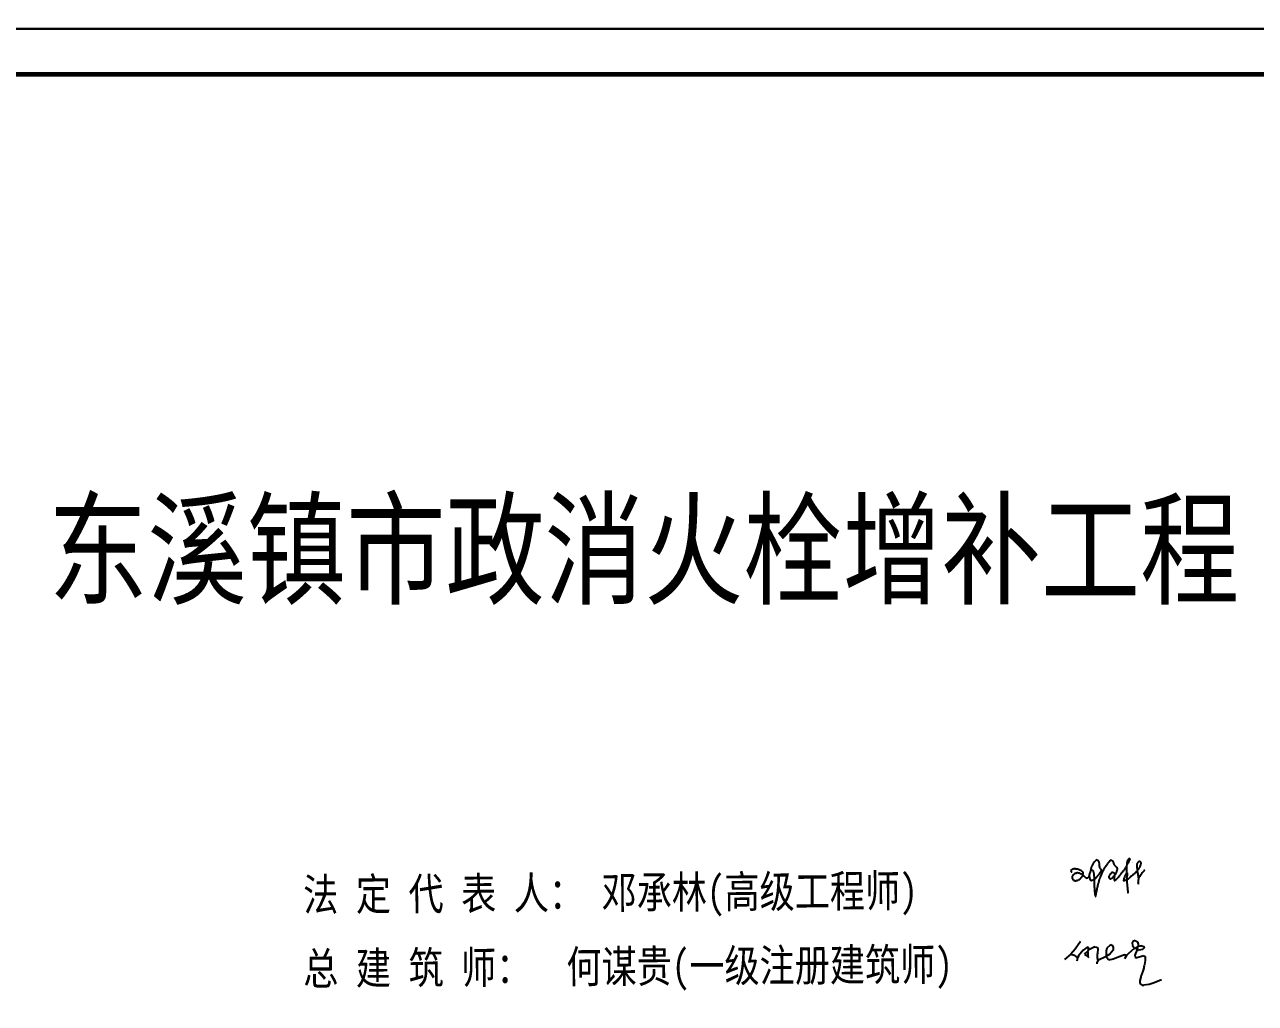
# Model space of a CAD drawing. Header units: millimetres. Extents: x 5592 to 9444, y 2362 to 3548.
# Drawn here: x 5836.9 to 6107.5, y 2914.2 to 3129.3 of the extents above; entities that cross this region are included whole.
import ezdxf

# ---------------------------------------------------------------- set-up
doc = ezdxf.new("R2010")
doc.units = ezdxf.units.MM
doc.header["$LTSCALE"] = 250
doc.layers.get('0').update_dxf_attribs({"linetype": 'CONTINUOUS'})
doc.layers.add('TK', color=7, linetype='CONTINUOUS')
doc.styles.add('-新宋体', font='NSimSun.ttf', dxfattribs={"width": 0.7})
doc.styles.add('-隶书', font='SIMHEI.TTF', dxfattribs={"width": 0.8})

# ---------------------------------------------------------------- blocks, each defined once
blk = doc.blocks.new('A$C4F41139A')
at = {"color": 7}
for p, q in [((1226, 789, 0), (1220, 779, 0)), ((1240, 803, 0), (1226, 789, 0)), ((1248, 809, 0), (1240, 803, 0)), ((1252, 810, 0), (1248, 809, 0)), ((1252, 810, 0), (1257, 808, 0)), ((1257, 808, 0), (1263, 803, 0)), ((1263, 795, 0), (1258, 782, 0)), ((1263, 803, 0), (1263, 795, 0)), ((6, 556, 0), (0, 548, 0)), ((0, 548, 0), (0, 544, 0)), ((0, 544, 0), (8, 535, 0)), ((17, 566, 0), (6, 556, 0)), ((8, 535, 0), (13, 531, 0)), ((13, 531, 0), (19, 525, 0)), ((31, 576, 0), (17, 566, 0)), ((17, 566, 0), (22, 561, 0)), ((48, 584, 0), (31, 576, 0)), ((55, 586, 0), (48, 584, 0)), ((72, 591, 0), (55, 586, 0)), ((79, 592, 0), (72, 591, 0)), ((84, 594, 0), (79, 592, 0)), ((91, 595, 0), (84, 594, 0)), ((91, 595, 0), (98, 594, 0)), ((101, 594, 0), (98, 594, 0)), ((108, 595, 0), (101, 594, 0)), ((108, 595, 0), (114, 594, 0)), ((114, 594, 0), (122, 594, 0)), ((122, 594, 0), (124, 593, 0)), ((126, 594, 0), (124, 593, 0)), ((126, 594, 0), (131, 593, 0)), ((131, 593, 0), (147, 590, 0)), ((147, 590, 0), (149, 590, 0)), ((149, 590, 0), (161, 586, 0)), ((161, 586, 0), (164, 586, 0)), ((164, 586, 0), (168, 585, 0)), ((168, 585, 0), (177, 581, 0)), ((177, 581, 0), (184, 579, 0)), ((184, 579, 0), (197, 573, 0)), ((197, 573, 0), (213, 563, 0)), ((213, 563, 0), (231, 551, 0)), ((237, 556, 0), (231, 551, 0)), ((231, 551, 0), (237, 544, 0)), ((240, 541, 0), (236, 536, 0)), ((237, 544, 0), (240, 541, 0)), ((240, 541, 0), (246, 536, 0)), ((246, 536, 0), (252, 525, 0)), ((415, 530, 0), (413, 520, 0)), ((420, 542, 0), (415, 530, 0)), ((428, 558, 0), (420, 542, 0)), ((427, 577, 0), (426, 571, 0)), ((426, 571, 0), (426, 567, 0)), ((426, 567, 0), (426, 560, 0)), ((426, 560, 0), (428, 558, 0)), ((428, 580, 0), (427, 577, 0)), ((429, 584, 0), (428, 580, 0)), ((430, 558, 0), (428, 558, 0)), ((432, 598, 0), (429, 584, 0)), ((434, 559, 0), (430, 558, 0)), ((435, 608, 0), (432, 598, 0)), ((443, 567, 0), (434, 559, 0)), ((436, 611, 0), (435, 608, 0)), ((440, 621, 0), (436, 611, 0)), ((444, 633, 0), (440, 624, 0)), ((440, 624, 0), (440, 621, 0)), ((452, 571, 0), (443, 567, 0)), ((446, 640, 0), (444, 634, 0)), ((444, 634, 0), (444, 633, 0)), ((450, 648, 0), (446, 640, 0)), ((451, 652, 0), (450, 648, 0)), ((454, 659, 0), (451, 652, 0)), ((452, 571, 0), (458, 570, 0)), ((457, 665, 0), (454, 659, 0)), ((459, 670, 0), (457, 665, 0)), ((458, 570, 0), (466, 566, 0)), ((464, 679, 0), (459, 670, 0)), ((475, 698, 0), (464, 679, 0)), ((466, 566, 0), (474, 554, 0)), ((474, 554, 0), (476, 548, 0)), ((480, 705, 0), (475, 698, 0)), ((476, 548, 0), (478, 542, 0)), ((478, 542, 0), (479, 538, 0)), ((479, 538, 0), (481, 530, 0)), ((486, 715, 0), (480, 705, 0)), ((481, 530, 0), (484, 521, 0)), ((502, 736, 0), (486, 715, 0)), ((519, 754, 0), (502, 736, 0)), ((533, 767, 0), (519, 754, 0)), ((551, 778, 0), (533, 767, 0)), ((551, 778, 0), (553, 777, 0)), ((563, 782, 0), (553, 777, 0)), ((553, 777, 0), (553, 771, 0)), ((563, 782, 0), (571, 782, 0)), ((571, 782, 0), (577, 779, 0)), ((577, 779, 0), (587, 768, 0)), ((585, 762, 0), (582, 759, 0)), ((589, 762, 0), (585, 762, 0)), ((587, 768, 0), (589, 762, 0)), ((589, 762, 0), (596, 749, 0)), ((596, 749, 0), (598, 743, 0)), ((598, 743, 0), (598, 740, 0)), ((598, 740, 0), (602, 730, 0)), ((602, 730, 0), (602, 727, 0)), ((602, 727, 0), (602, 724, 0)), ((602, 724, 0), (602, 722, 0)), ((602, 722, 0), (605, 714, 0)), ((605, 714, 0), (603, 710, 0)), ((603, 710, 0), (607, 698, 0)), ((605, 714, 0), (609, 713, 0)), ((607, 698, 0), (607, 688, 0)), ((607, 688, 0), (608, 685, 0)), ((608, 685, 0), (608, 682, 0)), ((608, 682, 0), (608, 678, 0)), ((608, 678, 0), (608, 669, 0)), ((608, 669, 0), (610, 662, 0)), ((609, 713, 0), (612, 711, 0)), ((610, 662, 0), (610, 653, 0)), ((610, 653, 0), (610, 649, 0)), ((610, 649, 0), (611, 644, 0)), ((611, 644, 0), (612, 639, 0)), ((612, 639, 0), (613, 632, 0)), ((613, 632, 0), (614, 623, 0)), ((614, 623, 0), (618, 614, 0)), ((622, 605, 0), (617, 600, 0)), ((618, 614, 0), (620, 609, 0)), ((620, 609, 0), (622, 605, 0)), ((622, 605, 0), (634, 594, 0)), ((644, 540, 0), (632, 517, 0)), ((634, 594, 0), (640, 591, 0)), ((640, 591, 0), (646, 580, 0)), ((648, 554, 0), (644, 540, 0)), ((646, 580, 0), (649, 572, 0)), ((649, 568, 0), (648, 554, 0)), ((649, 572, 0), (649, 568, 0)), ((677, 526, 0), (675, 521, 0)), ((682, 534, 0), (677, 526, 0)), ((685, 542, 0), (682, 534, 0)), ((686, 546, 0), (685, 542, 0)), ((690, 550, 0), (686, 546, 0)), ((695, 559, 0), (690, 550, 0)), ((690, 550, 0), (693, 546, 0)), ((703, 576, 0), (695, 559, 0)), ((710, 585, 0), (703, 576, 0)), ((722, 607, 0), (710, 585, 0)), ((710, 585, 0), (714, 582, 0)), ((733, 626, 0), (722, 607, 0)), ((737, 633, 0), (733, 626, 0)), ((745, 645, 0), (737, 633, 0)), ((753, 657, 0), (745, 645, 0)), ((756, 661, 0), (753, 657, 0)), ((763, 672, 0), (756, 661, 0)), ((756, 661, 0), (756, 661, 0)), ((756, 661, 0), (759, 659, 0)), ((771, 683, 0), (763, 672, 0)), ((780, 694, 0), (771, 683, 0)), ((788, 706, 0), (780, 694, 0)), ((796, 716, 0), (788, 706, 0)), ((800, 721, 0), (796, 716, 0)), ((807, 730, 0), (800, 721, 0)), ((817, 741, 0), (807, 730, 0)), ((819, 743, 0), (817, 741, 0)), ((817, 741, 0), (822, 736, 0)), ((823, 748, 0), (819, 743, 0)), ((830, 754, 0), (823, 748, 0)), ((843, 766, 0), (830, 754, 0)), ((830, 754, 0), (834, 750, 0)), ((852, 772, 0), (843, 766, 0)), ((861, 777, 0), (852, 772, 0)), ((863, 777, 0), (861, 777, 0)), ((867, 778, 0), (863, 777, 0)), ((867, 778, 0), (881, 775, 0)), ((881, 775, 0), (887, 771, 0)), ((887, 771, 0), (895, 761, 0)), ((895, 761, 0), (903, 747, 0)), ((903, 747, 0), (905, 741, 0)), ((905, 741, 0), (908, 734, 0)), ((908, 734, 0), (912, 721, 0)), ((912, 721, 0), (914, 716, 0)), ((914, 716, 0), (916, 709, 0)), ((916, 709, 0), (921, 695, 0)), ((921, 695, 0), (925, 686, 0)), ((925, 686, 0), (929, 679, 0)), ((929, 679, 0), (936, 670, 0)), ((936, 670, 0), (941, 662, 0)), ((941, 662, 0), (937, 658, 0)), ((941, 662, 0), (949, 657, 0)), ((949, 657, 0), (970, 638, 0)), ((970, 638, 0), (982, 624, 0)), ((976, 530, 0), (975, 525, 0)), ((978, 535, 0), (976, 530, 0)), ((976, 530, 0), (983, 529, 0)), ((980, 543, 0), (978, 535, 0)), ((984, 553, 0), (980, 543, 0)), ((982, 624, 0), (984, 620, 0)), ((983, 529, 0), (985, 528, 0)), ((984, 620, 0), (988, 611, 0)), ((988, 571, 0), (984, 553, 0)), ((988, 611, 0), (988, 607, 0)), ((988, 607, 0), (989, 606, 0)), ((989, 578, 0), (988, 571, 0)), ((994, 606, 0), (989, 606, 0)), ((989, 606, 0), (989, 603, 0)), ((989, 603, 0), (990, 598, 0)), ((990, 584, 0), (989, 581, 0)), ((989, 581, 0), (989, 578, 0)), ((990, 598, 0), (990, 595, 0)), ((990, 595, 0), (990, 584, 0)), ((997, 607, 0), (994, 606, 0)), ((1120, 544, 0), (1100, 517, 0)), ((1125, 553, 0), (1120, 544, 0)), ((1120, 544, 0), (1124, 539, 0)), ((1134, 566, 0), (1125, 553, 0)), ((1140, 574, 0), (1134, 566, 0)), ((1146, 582, 0), (1140, 574, 0)), ((1151, 589, 0), (1146, 582, 0)), ((1159, 601, 0), (1151, 589, 0)), ((1164, 609, 0), (1159, 601, 0)), ((1172, 621, 0), (1164, 609, 0)), ((1182, 631, 0), (1172, 621, 0)), ((1187, 640, 0), (1182, 631, 0)), ((1182, 631, 0), (1187, 628, 0)), ((1188, 640, 0), (1187, 640, 0)), ((1188, 640, 0), (1187, 640, 0)), ((1187, 640, 0), (1188, 637, 0)), ((1188, 634, 0), (1187, 630, 0)), ((1187, 630, 0), (1187, 628, 0)), ((1187, 628, 0), (1189, 624, 0)), ((1192, 651, 0), (1188, 640, 0)), ((1188, 640, 0), (1188, 640, 0)), ((1188, 640, 0), (1188, 634, 0)), ((1189, 573, 0), (1188, 562, 0)), ((1188, 562, 0), (1189, 557, 0)), ((1189, 624, 0), (1191, 615, 0)), ((1190, 610, 0), (1189, 582, 0)), ((1189, 582, 0), (1189, 573, 0)), ((1189, 557, 0), (1189, 541, 0)), ((1189, 541, 0), (1189, 537, 0)), ((1189, 537, 0), (1189, 527, 0)), ((1189, 527, 0), (1189, 523, 0)), ((1191, 615, 0), (1190, 610, 0)), ((1201, 678, 0), (1192, 651, 0)), ((1201, 719, 0), (1199, 711, 0)), ((1199, 711, 0), (1199, 697, 0)), ((1199, 697, 0), (1202, 692, 0)), ((1204, 735, 0), (1201, 727, 0)), ((1201, 727, 0), (1201, 719, 0)), ((1202, 691, 0), (1201, 682, 0)), ((1207, 689, 0), (1201, 678, 0)), ((1201, 682, 0), (1201, 678, 0)), ((1202, 692, 0), (1202, 691, 0)), ((1202, 692, 0), (1202, 691, 0)), ((1202, 691, 0), (1202, 691, 0)), ((1202, 691, 0), (1207, 689, 0)), ((1205, 743, 0), (1204, 736, 0)), ((1204, 736, 0), (1204, 735, 0)), ((1204, 735, 0), (1208, 732, 0)), ((1208, 751, 0), (1205, 743, 0)), ((1216, 698, 0), (1207, 689, 0)), ((1215, 768, 0), (1208, 751, 0)), ((1216, 774, 0), (1215, 768, 0)), ((1220, 779, 0), (1216, 774, 0)), ((1227, 719, 0), (1216, 698, 0)), ((1237, 739, 0), (1227, 719, 0)), ((1251, 768, 0), (1237, 739, 0)), ((1258, 782, 0), (1251, 768, 0)), ((1313, 732, 0), (1314, 732, 0)), ((1322, 736, 0), (1323, 736, 0)), ((1404, 536, 0), (1381, 510, 0)), ((1411, 541, 0), (1404, 536, 0)), ((1414, 643, 0), (1405, 642, 0)), ((1408, 587, 0), (1407, 587, 0)), ((1416, 588, 0), (1408, 587, 0)), ((1415, 542, 0), (1411, 541, 0)), ((1414, 684, 0), (1413, 679, 0)), ((1413, 679, 0), (1414, 676, 0)), ((1414, 676, 0), (1413, 669, 0)), ((1413, 669, 0), (1414, 661, 0)), ((1415, 694, 0), (1414, 689, 0)), ((1414, 689, 0), (1414, 684, 0)), ((1414, 661, 0), (1414, 646, 0)), ((1414, 646, 0), (1414, 643, 0)), ((1414, 643, 0), (1414, 639, 0)), ((1414, 639, 0), (1414, 636, 0)), ((1414, 636, 0), (1414, 625, 0)), ((1414, 625, 0), (1414, 620, 0)), ((1414, 620, 0), (1414, 611, 0)), ((1414, 611, 0), (1414, 604, 0)), ((1414, 604, 0), (1416, 597, 0)), ((1417, 704, 0), (1415, 694, 0)), ((1418, 548, 0), (1415, 542, 0)), ((1415, 542, 0), (1418, 540, 0)), ((1416, 597, 0), (1416, 588, 0)), ((1416, 588, 0), (1416, 588, 0)), ((1416, 588, 0), (1417, 585, 0)), ((1421, 711, 0), (1417, 704, 0)), ((1417, 585, 0), (1417, 581, 0)), ((1417, 581, 0), (1420, 571, 0)), ((1419, 548, 0), (1418, 548, 0)), ((1418, 548, 0), (1419, 547, 0)), ((1419, 547, 0), (1418, 540, 0)), ((1418, 540, 0), (1421, 536, 0)), ((1423, 559, 0), (1419, 548, 0)), ((1419, 548, 0), (1419, 548, 0)), ((1419, 548, 0), (1419, 548, 0)), ((1419, 548, 0), (1419, 548, 0)), ((1419, 548, 0), (1419, 547, 0)), ((1420, 571, 0), (1423, 567, 0)), ((1427, 720, 0), (1421, 711, 0)), ((1421, 536, 0), (1423, 527, 0)), ((1423, 567, 0), (1423, 567, 0)), ((1423, 567, 0), (1423, 566, 0)), ((1423, 567, 0), (1423, 566, 0)), ((1423, 567, 0), (1427, 565, 0)), ((1423, 566, 0), (1424, 562, 0)), ((1424, 562, 0), (1423, 559, 0)), ((1423, 527, 0), (1425, 520, 0)), ((1427, 565, 0), (1424, 562, 0)), ((1445, 738, 0), (1427, 720, 0)), ((1432, 569, 0), (1427, 565, 0)), ((1437, 575, 0), (1432, 569, 0)), ((1440, 578, 0), (1437, 575, 0)), ((1448, 589, 0), (1440, 578, 0)), ((1457, 747, 0), (1445, 738, 0)), ((1457, 604, 0), (1448, 589, 0)), ((1466, 751, 0), (1457, 747, 0)), ((1462, 611, 0), (1457, 604, 0)), ((1467, 620, 0), (1462, 611, 0)), ((1471, 752, 0), (1466, 751, 0)), ((1473, 629, 0), (1467, 620, 0)), ((1471, 752, 0), (1481, 748, 0)), ((1477, 639, 0), (1473, 629, 0)), ((1485, 660, 0), (1477, 639, 0)), ((1481, 748, 0), (1489, 742, 0)), ((1488, 671, 0), (1485, 664, 0)), ((1485, 664, 0), (1485, 660, 0)), ((1489, 674, 0), (1488, 671, 0)), ((1488, 671, 0), (1493, 668, 0)), ((1489, 742, 0), (1490, 736, 0)), ((1490, 680, 0), (1489, 674, 0)), ((1490, 736, 0), (1492, 730, 0)), ((1492, 689, 0), (1490, 680, 0)), ((1492, 730, 0), (1495, 720, 0)), ((1493, 693, 0), (1492, 689, 0)), ((1494, 701, 0), (1493, 693, 0)), ((1495, 720, 0), (1494, 705, 0)), ((1494, 705, 0), (1494, 701, 0)), ((1558, 543, 0), (1534, 516, 0)), ((1562, 549, 0), (1558, 543, 0)), ((1567, 555, 0), (1562, 549, 0)), ((1572, 560, 0), (1567, 555, 0)), ((1579, 567, 0), (1572, 560, 0)), ((19, 525, 0), (17, 523, 0)), ((19, 525, 0), (21, 525, 0)), ((29, 410, 0), (28, 406, 0)), ((28, 406, 0), (29, 401, 0)), ((30, 421, 0), (29, 414, 0)), ((29, 414, 0), (29, 410, 0)), ((29, 401, 0), (30, 394, 0)), ((31, 427, 0), (30, 421, 0)), ((30, 394, 0), (32, 388, 0)), ((34, 437, 0), (31, 427, 0)), ((32, 388, 0), (36, 382, 0)), ((38, 442, 0), (34, 437, 0)), ((36, 382, 0), (39, 376, 0)), ((41, 449, 0), (38, 442, 0)), ((38, 442, 0), (38, 441, 0)), ((39, 376, 0), (41, 371, 0)), ((45, 454, 0), (41, 449, 0)), ((41, 371, 0), (49, 362, 0)), ((50, 460, 0), (45, 454, 0)), ((49, 362, 0), (62, 350, 0)), ((64, 472, 0), (50, 460, 0)), ((62, 350, 0), (82, 340, 0)), ((69, 477, 0), (64, 472, 0)), ((72, 481, 0), (69, 477, 0)), ((81, 486, 0), (72, 481, 0)), ((95, 492, 0), (81, 486, 0)), ((82, 340, 0), (89, 338, 0)), ((89, 338, 0), (90, 338, 0)), ((90, 338, 0), (99, 336, 0)), ((99, 493, 0), (95, 492, 0)), ((101, 494, 0), (99, 493, 0)), ((99, 493, 0), (99, 487, 0)), ((99, 336, 0), (107, 334, 0)), ((113, 498, 0), (101, 494, 0)), ((107, 334, 0), (108, 334, 0)), ((119, 335, 0), (108, 334, 0)), ((119, 502, 0), (113, 498, 0)), ((113, 498, 0), (116, 492, 0)), ((119, 502, 0), (124, 501, 0)), ((125, 335, 0), (119, 335, 0)), ((126, 502, 0), (124, 501, 0)), ((124, 501, 0), (124, 495, 0)), ((140, 341, 0), (125, 335, 0)), ((140, 505, 0), (126, 502, 0)), ((146, 505, 0), (140, 505, 0)), ((140, 341, 0), (142, 341, 0)), ((144, 341, 0), (142, 341, 0)), ((156, 345, 0), (144, 341, 0)), ((151, 507, 0), (146, 505, 0)), ((151, 507, 0), (158, 506, 0)), ((169, 354, 0), (156, 346, 0)), ((156, 345, 0), (156, 346, 0)), ((156, 345, 0), (159, 342, 0)), ((158, 506, 0), (166, 505, 0)), ((166, 505, 0), (167, 504, 0)), ((167, 504, 0), (172, 504, 0)), ((167, 504, 0), (167, 498, 0)), ((175, 358, 0), (169, 354, 0)), ((172, 504, 0), (178, 503, 0)), ((194, 371, 0), (175, 358, 0)), ((178, 503, 0), (182, 503, 0)), ((182, 503, 0), (192, 498, 0)), ((192, 498, 0), (199, 496, 0)), ((201, 378, 0), (194, 371, 0)), ((199, 496, 0), (212, 490, 0)), ((203, 380, 0), (201, 378, 0)), ((209, 387, 0), (203, 380, 0)), ((211, 391, 0), (209, 387, 0)), ((219, 399, 0), (211, 391, 0)), ((212, 490, 0), (222, 484, 0)), ((231, 417, 0), (219, 399, 0)), ((222, 484, 0), (246, 469, 0)), ((236, 425, 0), (231, 417, 0)), ((243, 438, 0), (236, 425, 0)), ((249, 453, 0), (243, 438, 0)), ((246, 469, 0), (252, 467, 0)), ((255, 459, 0), (249, 453, 0)), ((252, 525, 0), (257, 513, 0)), ((256, 472, 0), (252, 467, 0)), ((252, 467, 0), (255, 459, 0)), ((255, 459, 0), (260, 456, 0)), ((258, 480, 0), (256, 472, 0)), ((257, 513, 0), (259, 505, 0)), ((259, 491, 0), (258, 485, 0)), ((258, 485, 0), (258, 480, 0)), ((259, 505, 0), (259, 491, 0)), ((260, 456, 0), (269, 450, 0)), ((269, 450, 0), (278, 443, 0)), ((278, 443, 0), (290, 432, 0)), ((290, 432, 0), (308, 416, 0)), ((308, 416, 0), (318, 409, 0)), ((318, 409, 0), (322, 406, 0)), ((322, 406, 0), (332, 400, 0)), ((332, 400, 0), (340, 397, 0)), ((340, 397, 0), (348, 394, 0)), ((348, 394, 0), (350, 394, 0)), ((354, 394, 0), (350, 394, 0)), ((362, 396, 0), (354, 394, 0)), ((369, 401, 0), (362, 396, 0)), ((377, 414, 0), (369, 401, 0)), ((382, 424, 0), (377, 414, 0)), ((384, 431, 0), (382, 424, 0)), ((390, 439, 0), (384, 431, 0)), ((391, 445, 0), (390, 440, 0)), ((390, 440, 0), (390, 439, 0)), ((390, 439, 0), (395, 434, 0)), ((393, 457, 0), (391, 450, 0)), ((391, 450, 0), (391, 445, 0)), ((396, 465, 0), (393, 457, 0)), ((395, 434, 0), (397, 428, 0)), ((399, 476, 0), (396, 465, 0)), ((397, 428, 0), (397, 425, 0)), ((397, 425, 0), (398, 413, 0)), ((398, 413, 0), (400, 406, 0)), ((403, 489, 0), (399, 476, 0)), ((400, 406, 0), (400, 403, 0)), ((400, 403, 0), (401, 397, 0)), ((401, 397, 0), (402, 393, 0)), ((402, 393, 0), (405, 385, 0)), ((404, 494, 0), (403, 489, 0)), ((410, 510, 0), (404, 494, 0)), ((405, 385, 0), (407, 377, 0)), ((407, 377, 0), (409, 374, 0)), ((409, 374, 0), (411, 368, 0)), ((413, 520, 0), (410, 510, 0)), ((411, 368, 0), (416, 360, 0)), ((416, 360, 0), (429, 347, 0)), ((429, 347, 0), (437, 343, 0)), ((437, 343, 0), (447, 342, 0)), ((455, 342, 0), (447, 342, 0)), ((447, 342, 0), (447, 342, 0)), ((463, 346, 0), (455, 342, 0)), ((455, 342, 0), (455, 336, 0)), ((465, 346, 0), (463, 346, 0)), ((475, 352, 0), (465, 346, 0)), ((465, 346, 0), (466, 342, 0)), ((466, 342, 0), (466, 339, 0)), ((477, 352, 0), (475, 352, 0)), ((483, 356, 0), (477, 352, 0)), ((493, 359, 0), (483, 356, 0)), ((484, 521, 0), (485, 517, 0)), ((485, 517, 0), (489, 504, 0)), ((489, 504, 0), (489, 499, 0)), ((489, 499, 0), (491, 495, 0)), ((491, 495, 0), (491, 492, 0)), ((491, 492, 0), (492, 487, 0)), ((492, 487, 0), (492, 484, 0)), ((492, 484, 0), (493, 479, 0)), ((493, 479, 0), (495, 468, 0)), ((498, 360, 0), (493, 359, 0)), ((495, 468, 0), (495, 462, 0)), ((495, 462, 0), (495, 455, 0)), ((495, 455, 0), (496, 452, 0)), ((496, 452, 0), (497, 434, 0)), ((497, 434, 0), (498, 431, 0)), ((498, 431, 0), (497, 428, 0)), ((497, 428, 0), (498, 414, 0)), ((498, 431, 0), (502, 431, 0)), ((498, 414, 0), (499, 410, 0)), ((499, 410, 0), (498, 406, 0)), ((498, 406, 0), (499, 398, 0)), ((502, 366, 0), (498, 360, 0)), ((498, 360, 0), (501, 356, 0)), ((499, 398, 0), (500, 391, 0)), ((500, 391, 0), (501, 384, 0)), ((501, 384, 0), (503, 376, 0)), ((501, 356, 0), (502, 348, 0)), ((502, 348, 0), (501, 335, 0)), ((501, 335, 0), (501, 331, 0)), ((501, 331, 0), (502, 331, 0)), ((502, 331, 0), (501, 325, 0)), ((501, 325, 0), (502, 320, 0)), ((502, 307, 0), (501, 296, 0)), ((501, 296, 0), (502, 294, 0)), ((502, 294, 0), (501, 292, 0)), ((501, 292, 0), (502, 280, 0)), ((502, 431, 0), (505, 429, 0)), ((506, 373, 0), (502, 366, 0)), ((509, 331, 0), (502, 331, 0)), ((502, 320, 0), (502, 318, 0)), ((502, 318, 0), (502, 307, 0)), ((502, 280, 0), (502, 277, 0)), ((502, 277, 0), (502, 270, 0)), ((502, 270, 0), (502, 258, 0)), ((503, 376, 0), (506, 373, 0)), ((508, 373, 0), (506, 373, 0)), ((515, 377, 0), (508, 373, 0)), ((521, 381, 0), (515, 377, 0)), ((523, 385, 0), (521, 381, 0)), ((521, 381, 0), (527, 381, 0)), ((529, 389, 0), (523, 385, 0)), ((530, 382, 0), (527, 381, 0)), ((545, 406, 0), (529, 389, 0)), ((529, 389, 0), (530, 382, 0)), ((556, 420, 0), (545, 406, 0)), ((566, 432, 0), (556, 420, 0)), ((588, 456, 0), (566, 432, 0)), ((582, 268, 0), (580, 261, 0)), ((585, 278, 0), (582, 268, 0)), ((586, 286, 0), (585, 278, 0)), ((590, 296, 0), (586, 286, 0)), ((605, 477, 0), (588, 456, 0)), ((591, 301, 0), (590, 296, 0)), ((593, 308, 0), (591, 301, 0)), ((594, 312, 0), (593, 308, 0)), ((597, 323, 0), (594, 312, 0)), ((599, 329, 0), (597, 323, 0)), ((601, 338, 0), (599, 331, 0)), ((599, 331, 0), (599, 329, 0)), ((604, 346, 0), (601, 338, 0)), ((607, 354, 0), (604, 346, 0)), ((620, 498, 0), (605, 477, 0)), ((611, 368, 0), (607, 357, 0)), ((607, 357, 0), (607, 354, 0)), ((614, 379, 0), (611, 368, 0)), ((617, 387, 0), (614, 379, 0)), ((620, 394, 0), (617, 387, 0)), ((626, 507, 0), (620, 498, 0)), ((625, 407, 0), (620, 394, 0)), ((626, 412, 0), (625, 407, 0)), ((632, 517, 0), (626, 507, 0)), ((635, 434, 0), (626, 412, 0)), ((643, 457, 0), (635, 434, 0)), ((647, 464, 0), (643, 457, 0)), ((657, 485, 0), (647, 464, 0)), ((666, 506, 0), (657, 485, 0)), ((669, 510, 0), (666, 506, 0)), ((670, 516, 0), (669, 510, 0)), ((675, 521, 0), (670, 516, 0)), ((814, 418, 0), (813, 410, 0)), ((813, 410, 0), (814, 406, 0)), ((815, 429, 0), (814, 422, 0)), ((814, 422, 0), (814, 418, 0)), ((814, 406, 0), (814, 403, 0)), ((814, 403, 0), (818, 393, 0)), ((818, 439, 0), (815, 429, 0)), ((819, 391, 0), (815, 388, 0)), ((821, 446, 0), (818, 439, 0)), ((818, 393, 0), (819, 391, 0)), ((819, 391, 0), (826, 385, 0)), ((824, 453, 0), (821, 446, 0)), ((832, 465, 0), (824, 453, 0)), ((826, 385, 0), (834, 382, 0)), ((837, 471, 0), (832, 465, 0)), ((834, 382, 0), (838, 382, 0)), ((847, 481, 0), (837, 471, 0)), ((838, 382, 0), (842, 381, 0)), ((842, 381, 0), (852, 381, 0)), ((855, 489, 0), (847, 481, 0)), ((852, 381, 0), (858, 380, 0)), ((874, 503, 0), (855, 489, 0)), ((859, 381, 0), (858, 380, 0)), ((875, 389, 0), (859, 381, 0)), ((888, 512, 0), (874, 503, 0)), ((898, 409, 0), (875, 389, 0)), ((899, 515, 0), (888, 512, 0)), ((919, 433, 0), (898, 409, 0)), ((899, 515, 0), (913, 514, 0)), ((913, 514, 0), (917, 513, 0)), ((917, 513, 0), (925, 508, 0)), ((927, 437, 0), (919, 433, 0)), ((925, 508, 0), (930, 500, 0)), ((926, 376, 0), (925, 374, 0)), ((925, 374, 0), (926, 356, 0)), ((927, 385, 0), (926, 383, 0)), ((926, 383, 0), (926, 376, 0)), ((926, 356, 0), (932, 343, 0)), ((929, 439, 0), (927, 437, 0)), ((927, 437, 0), (929, 436, 0)), ((929, 406, 0), (927, 394, 0)), ((927, 394, 0), (927, 393, 0)), ((927, 393, 0), (927, 385, 0)), ((933, 444, 0), (929, 439, 0)), ((929, 439, 0), (929, 439, 0)), ((929, 439, 0), (929, 438, 0)), ((929, 439, 0), (929, 438, 0)), ((929, 438, 0), (929, 436, 0)), ((929, 436, 0), (932, 430, 0)), ((930, 414, 0), (929, 406, 0)), ((930, 500, 0), (933, 490, 0)), ((932, 420, 0), (930, 415, 0)), ((930, 415, 0), (930, 414, 0)), ((932, 430, 0), (932, 420, 0)), ((932, 343, 0), (937, 339, 0)), ((933, 490, 0), (934, 484, 0)), ((938, 457, 0), (933, 444, 0)), ((934, 484, 0), (935, 477, 0)), ((935, 477, 0), (936, 471, 0)), ((936, 471, 0), (939, 466, 0)), ((937, 339, 0), (939, 339, 0)), ((939, 461, 0), (938, 457, 0)), ((939, 466, 0), (942, 465, 0)), ((939, 466, 0), (939, 461, 0)), ((942, 465, 0), (939, 461, 0)), ((944, 340, 0), (939, 339, 0)), ((943, 466, 0), (942, 465, 0)), ((951, 473, 0), (943, 466, 0)), ((953, 345, 0), (944, 340, 0)), ((957, 484, 0), (951, 473, 0)), ((957, 348, 0), (953, 345, 0)), ((964, 496, 0), (957, 484, 0)), ((973, 364, 0), (957, 348, 0)), ((973, 515, 0), (964, 496, 0)), ((975, 525, 0), (973, 518, 0)), ((973, 518, 0), (973, 515, 0)), ((980, 373, 0), (973, 364, 0)), ((973, 364, 0), (979, 359, 0)), ((990, 382, 0), (980, 373, 0)), ((1000, 394, 0), (990, 382, 0)), ((1011, 409, 0), (1000, 394, 0)), ((1000, 394, 0), (1004, 389, 0)), ((1031, 433, 0), (1011, 409, 0)), ((1046, 451, 0), (1031, 433, 0)), ((1052, 457, 0), (1046, 451, 0)), ((1068, 477, 0), (1052, 457, 0)), ((1084, 497, 0), (1068, 477, 0)), ((1088, 501, 0), (1084, 497, 0)), ((1100, 517, 0), (1088, 501, 0)), ((1129, 358, 0), (1127, 350, 0)), ((1127, 350, 0), (1127, 340, 0)), ((1127, 340, 0), (1129, 336, 0)), ((1129, 336, 0), (1127, 334, 0)), ((1131, 365, 0), (1129, 358, 0)), ((1129, 336, 0), (1138, 333, 0)), ((1133, 376, 0), (1131, 365, 0)), ((1134, 379, 0), (1133, 376, 0)), ((1141, 399, 0), (1134, 379, 0)), ((1144, 333, 0), (1138, 333, 0)), ((1147, 417, 0), (1141, 399, 0)), ((1164, 340, 0), (1144, 333, 0)), ((1157, 441, 0), (1147, 417, 0)), ((1160, 449, 0), (1157, 441, 0)), ((1168, 466, 0), (1160, 449, 0)), ((1187, 351, 0), (1164, 340, 0)), ((1172, 475, 0), (1168, 466, 0)), ((1179, 484, 0), (1172, 475, 0)), ((1184, 487, 0), (1179, 484, 0)), ((1185, 489, 0), (1184, 487, 0)), ((1184, 487, 0), (1185, 486, 0)), ((1187, 493, 0), (1185, 489, 0)), ((1185, 489, 0), (1186, 486, 0)), ((1186, 486, 0), (1185, 486, 0)), ((1185, 486, 0), (1186, 485, 0)), ((1186, 486, 0), (1186, 485, 0)), ((1186, 485, 0), (1187, 484, 0)), ((1189, 498, 0), (1187, 493, 0)), ((1187, 493, 0), (1197, 493, 0)), ((1196, 484, 0), (1187, 484, 0)), ((1187, 484, 0), (1192, 475, 0)), ((1195, 351, 0), (1187, 351, 0)), ((1189, 523, 0), (1189, 516, 0)), ((1189, 516, 0), (1189, 514, 0)), ((1189, 514, 0), (1193, 506, 0)), ((1194, 506, 0), (1189, 498, 0)), ((1191, 449, 0), (1190, 444, 0)), ((1190, 444, 0), (1192, 438, 0)), ((1192, 475, 0), (1191, 469, 0)), ((1191, 469, 0), (1192, 468, 0)), ((1192, 468, 0), (1191, 464, 0)), ((1191, 464, 0), (1191, 464, 0)), ((1205, 464, 0), (1191, 464, 0)), ((1191, 464, 0), (1191, 458, 0)), ((1191, 458, 0), (1192, 453, 0)), ((1192, 453, 0), (1191, 449, 0)), ((1204, 475, 0), (1192, 475, 0)), ((1192, 468, 0), (1205, 467, 0)), ((1192, 453, 0), (1192, 453, 0)), ((1192, 453, 0), (1199, 452, 0)), ((1192, 438, 0), (1196, 433, 0)), ((1193, 411, 0), (1192, 406, 0)), ((1192, 406, 0), (1194, 400, 0)), ((1193, 506, 0), (1194, 506, 0)), ((1197, 417, 0), (1193, 411, 0)), ((1194, 506, 0), (1200, 505, 0)), ((1194, 400, 0), (1197, 397, 0)), ((1200, 362, 0), (1195, 351, 0)), ((1195, 351, 0), (1198, 345, 0)), ((1199, 485, 0), (1196, 484, 0)), ((1203, 440, 0), (1196, 433, 0)), ((1196, 433, 0), (1196, 430, 0)), ((1196, 430, 0), (1197, 429, 0)), ((1196, 430, 0), (1196, 428, 0)), ((1197, 429, 0), (1196, 428, 0)), ((1196, 428, 0), (1196, 420, 0)), ((1196, 420, 0), (1196, 417, 0)), ((1196, 417, 0), (1197, 417, 0)), ((1197, 493, 0), (1197, 493, 0)), ((1197, 429, 0), (1207, 429, 0)), ((1197, 417, 0), (1202, 412, 0)), ((1198, 397, 0), (1197, 397, 0)), ((1197, 397, 0), (1197, 379, 0)), ((1197, 379, 0), (1197, 375, 0)), ((1197, 375, 0), (1198, 371, 0)), ((1202, 402, 0), (1198, 397, 0)), ((1198, 371, 0), (1199, 365, 0)), ((1198, 345, 0), (1199, 333, 0)), ((1199, 485, 0), (1202, 484, 0)), ((1199, 452, 0), (1202, 452, 0)), ((1199, 365, 0), (1203, 364, 0)), ((1199, 365, 0), (1199, 364, 0)), ((1199, 364, 0), (1200, 362, 0)), ((1199, 333, 0), (1199, 330, 0)), ((1199, 330, 0), (1199, 325, 0)), ((1199, 325, 0), (1199, 313, 0)), ((1199, 313, 0), (1200, 308, 0)), ((1200, 505, 0), (1203, 504, 0)), ((1203, 364, 0), (1200, 362, 0)), ((1200, 308, 0), (1201, 298, 0)), ((1201, 298, 0), (1202, 291, 0)), ((1202, 484, 0), (1206, 484, 0)), ((1205, 457, 0), (1202, 453, 0)), ((1202, 453, 0), (1202, 452, 0)), ((1202, 452, 0), (1203, 448, 0)), ((1202, 412, 0), (1204, 408, 0)), ((1204, 408, 0), (1202, 402, 0)), ((1202, 291, 0), (1202, 278, 0)), ((1202, 278, 0), (1203, 274, 0)), ((1203, 504, 0), (1205, 498, 0)), ((1203, 448, 0), (1207, 448, 0)), ((1203, 448, 0), (1203, 440, 0)), ((1206, 365, 0), (1203, 364, 0)), ((1203, 274, 0), (1204, 264, 0)), ((1204, 264, 0), (1203, 260, 0)), ((1207, 481, 0), (1204, 475, 0)), ((1204, 475, 0), (1205, 469, 0)), ((1204, 264, 0), (1210, 264, 0)), ((1205, 498, 0), (1206, 495, 0)), ((1205, 469, 0), (1205, 467, 0)), ((1205, 467, 0), (1205, 464, 0)), ((1205, 464, 0), (1205, 457, 0)), ((1206, 495, 0), (1206, 491, 0)), ((1206, 491, 0), (1206, 485, 0)), ((1206, 485, 0), (1206, 484, 0)), ((1206, 484, 0), (1207, 481, 0)), ((1212, 366, 0), (1206, 365, 0)), ((1210, 448, 0), (1207, 448, 0)), ((1210, 264, 0), (1211, 263, 0)), ((1224, 374, 0), (1212, 366, 0)), ((1247, 392, 0), (1224, 374, 0)), ((1264, 406, 0), (1247, 392, 0)), ((1268, 409, 0), (1264, 406, 0)), ((1287, 426, 0), (1268, 409, 0)), ((1301, 438, 0), (1287, 426, 0)), ((1313, 449, 0), (1301, 438, 0)), ((1314, 450, 0), (1313, 449, 0)), ((1313, 449, 0), (1317, 445, 0)), ((1317, 453, 0), (1314, 450, 0)), ((1328, 461, 0), (1317, 453, 0)), ((1339, 471, 0), (1328, 461, 0)), ((1375, 503, 0), (1339, 471, 0)), ((1381, 510, 0), (1375, 504, 0)), ((1375, 504, 0), (1375, 503, 0)), ((1375, 503, 0), (1378, 501, 0)), ((1378, 501, 0), (1381, 499, 0)), ((1425, 520, 0), (1425, 517, 0)), ((1425, 517, 0), (1428, 507, 0)), ((1427, 296, 0), (1425, 292, 0)), ((1435, 301, 0), (1427, 296, 0)), ((1428, 507, 0), (1428, 505, 0)), ((1428, 505, 0), (1429, 496, 0)), ((1429, 496, 0), (1430, 488, 0)), ((1430, 488, 0), (1430, 485, 0)), ((1430, 485, 0), (1431, 482, 0)), ((1431, 482, 0), (1433, 469, 0)), ((1433, 469, 0), (1434, 463, 0)), ((1434, 463, 0), (1434, 461, 0)), ((1434, 461, 0), (1435, 454, 0)), ((1435, 454, 0), (1436, 450, 0)), ((1436, 302, 0), (1435, 301, 0)), ((1435, 301, 0), (1438, 298, 0)), ((1436, 267, 0), (1435, 265, 0)), ((1436, 450, 0), (1437, 444, 0)), ((1437, 308, 0), (1436, 306, 0)), ((1436, 306, 0), (1436, 302, 0)), ((1437, 272, 0), (1436, 267, 0)), ((1437, 444, 0), (1437, 440, 0)), ((1437, 440, 0), (1437, 435, 0)), ((1437, 435, 0), (1439, 428, 0)), ((1440, 338, 0), (1437, 322, 0)), ((1437, 322, 0), (1437, 311, 0)), ((1437, 311, 0), (1437, 308, 0)), ((1439, 291, 0), (1437, 280, 0)), ((1437, 280, 0), (1437, 277, 0)), ((1437, 277, 0), (1437, 272, 0)), ((1437, 272, 0), (1438, 268, 0)), ((1439, 305, 0), (1438, 298, 0)), ((1438, 298, 0), (1438, 298, 0)), ((1438, 298, 0), (1439, 291, 0)), ((1438, 268, 0), (1439, 265, 0)), ((1439, 428, 0), (1440, 416, 0)), ((1440, 313, 0), (1439, 306, 0)), ((1439, 306, 0), (1439, 305, 0)), ((1440, 416, 0), (1440, 411, 0)), ((1440, 411, 0), (1440, 409, 0)), ((1440, 409, 0), (1443, 402, 0)), ((1441, 342, 0), (1440, 340, 0)), ((1440, 340, 0), (1440, 339, 0)), ((1440, 340, 0), (1440, 339, 0)), ((1440, 339, 0), (1440, 338, 0)), ((1440, 338, 0), (1441, 334, 0)), ((1441, 322, 0), (1440, 318, 0)), ((1440, 318, 0), (1440, 313, 0)), ((1442, 348, 0), (1441, 343, 0)), ((1441, 343, 0), (1441, 342, 0)), ((1441, 343, 0), (1441, 342, 0)), ((1441, 334, 0), (1441, 323, 0)), ((1441, 323, 0), (1441, 322, 0)), ((1443, 354, 0), (1442, 348, 0)), ((1443, 402, 0), (1446, 398, 0)), ((1444, 360, 0), (1443, 354, 0)), ((1445, 368, 0), (1444, 360, 0)), ((1447, 389, 0), (1445, 375, 0)), ((1445, 375, 0), (1445, 368, 0)), ((1446, 398, 0), (1450, 396, 0)), ((1446, 398, 0), (1446, 391, 0)), ((1446, 391, 0), (1447, 389, 0)), ((1450, 396, 0), (1447, 389, 0)), ((1457, 403, 0), (1450, 396, 0)), ((1466, 418, 0), (1457, 403, 0)), ((1466, 429, 0), (1464, 425, 0)), ((1464, 425, 0), (1464, 422, 0)), ((1464, 422, 0), (1466, 418, 0)), ((1472, 433, 0), (1466, 430, 0)), ((1466, 430, 0), (1466, 429, 0)), ((1466, 429, 0), (1471, 426, 0)), ((1466, 418, 0), (1466, 418, 0)), ((1467, 418, 0), (1466, 418, 0)), ((1473, 424, 0), (1467, 418, 0)), ((1471, 426, 0), (1473, 424, 0)), ((1476, 433, 0), (1472, 433, 0)), ((1475, 427, 0), (1473, 424, 0)), ((1476, 433, 0), (1475, 427, 0)), ((1481, 442, 0), (1476, 433, 0)), ((1497, 466, 0), (1481, 442, 0)), ((1507, 479, 0), (1497, 466, 0)), ((1512, 486, 0), (1507, 479, 0)), ((1526, 505, 0), (1512, 486, 0)), ((1534, 516, 0), (1526, 505, 0)), ((502, 258, 0), (503, 242, 0)), ((503, 242, 0), (504, 226, 0)), ((504, 226, 0), (504, 220, 0)), ((504, 220, 0), (504, 202, 0)), ((504, 202, 0), (504, 198, 0)), ((504, 198, 0), (505, 187, 0)), ((511, 95, 0), (504, 94, 0)), ((504, 94, 0), (504, 94, 0)), ((505, 187, 0), (505, 160, 0)), ((505, 160, 0), (507, 153, 0)), ((507, 153, 0), (507, 149, 0)), ((507, 149, 0), (507, 146, 0)), ((507, 146, 0), (508, 143, 0)), ((508, 143, 0), (508, 139, 0)), ((508, 139, 0), (508, 136, 0)), ((508, 136, 0), (508, 128, 0)), ((508, 128, 0), (510, 119, 0)), ((510, 119, 0), (509, 116, 0)), ((509, 116, 0), (510, 109, 0)), ((510, 109, 0), (510, 103, 0)), ((510, 103, 0), (511, 99, 0)), ((511, 99, 0), (511, 95, 0)), ((511, 95, 0), (512, 91, 0)), ((512, 91, 0), (513, 82, 0)), ((513, 82, 0), (513, 78, 0)), ((513, 78, 0), (513, 73, 0)), ((513, 73, 0), (516, 67, 0)), ((516, 67, 0), (515, 54, 0)), ((515, 54, 0), (515, 50, 0)), ((515, 50, 0), (518, 41, 0)), ((518, 41, 0), (518, 38, 0)), ((518, 38, 0), (518, 34, 0)), ((518, 34, 0), (519, 28, 0)), ((519, 28, 0), (525, 20, 0)), ((525, 20, 0), (524, 18, 0)), ((524, 18, 0), (526, 14, 0)), ((526, 5, 0), (524, 3, 0)), ((525, 20, 0), (527, 19, 0)), ((527, 15, 0), (526, 14, 0)), ((526, 14, 0), (526, 6, 0)), ((526, 6, 0), (526, 5, 0)), ((526, 5, 0), (528, 4, 0)), ((532, 27, 0), (527, 20, 0)), ((527, 20, 0), (527, 19, 0)), ((527, 19, 0), (527, 15, 0)), ((528, 4, 0), (531, 3, 0)), ((531, 3, 0), (533, 2, 0)), ((535, 34, 0), (532, 27, 0)), ((533, 2, 0), (536, 0, 0)), ((536, 50, 0), (535, 44, 0)), ((535, 44, 0), (535, 34, 0)), ((537, 56, 0), (536, 50, 0)), ((539, 61, 0), (537, 56, 0)), ((542, 78, 0), (539, 70, 0)), ((539, 70, 0), (539, 61, 0)), ((543, 88, 0), (542, 83, 0)), ((542, 83, 0), (542, 78, 0)), ((545, 94, 0), (543, 88, 0)), ((546, 101, 0), (545, 97, 0)), ((545, 97, 0), (545, 94, 0)), ((549, 116, 0), (546, 101, 0)), ((551, 127, 0), (549, 116, 0)), ((553, 140, 0), (551, 131, 0)), ((551, 131, 0), (551, 127, 0)), ((555, 145, 0), (553, 140, 0)), ((556, 154, 0), (555, 145, 0)), ((557, 159, 0), (556, 154, 0)), ((559, 166, 0), (557, 161, 0)), ((557, 161, 0), (557, 159, 0)), ((560, 172, 0), (559, 168, 0)), ((559, 168, 0), (559, 166, 0)), ((561, 179, 0), (560, 172, 0)), ((562, 183, 0), (561, 179, 0)), ((565, 197, 0), (562, 186, 0)), ((562, 186, 0), (562, 183, 0)), ((566, 203, 0), (565, 197, 0)), ((569, 213, 0), (566, 203, 0)), ((570, 217, 0), (569, 213, 0)), ((572, 227, 0), (570, 217, 0)), ((574, 237, 0), (572, 227, 0)), ((577, 249, 0), (574, 239, 0)), ((574, 239, 0), (574, 237, 0)), ((578, 254, 0), (577, 252, 0)), ((577, 252, 0), (577, 249, 0)), ((580, 261, 0), (578, 254, 0)), ((1203, 260, 0), (1205, 254, 0)), ((1211, 182, 0), (1204, 181, 0)), ((1205, 254, 0), (1207, 244, 0)), ((1207, 244, 0), (1208, 228, 0)), ((1208, 228, 0), (1209, 220, 0)), ((1209, 220, 0), (1209, 213, 0)), ((1209, 213, 0), (1209, 208, 0)), ((1209, 208, 0), (1210, 194, 0)), ((1210, 194, 0), (1211, 187, 0)), ((1211, 187, 0), (1211, 182, 0)), ((1211, 182, 0), (1212, 178, 0)), ((1212, 178, 0), (1214, 159, 0)), ((1214, 159, 0), (1214, 154, 0)), ((1214, 154, 0), (1214, 149, 0)), ((1214, 149, 0), (1215, 144, 0)), ((1215, 144, 0), (1215, 142, 0)), ((1215, 142, 0), (1216, 131, 0)), ((1216, 131, 0), (1217, 127, 0)), ((1217, 127, 0), (1217, 123, 0)), ((1217, 123, 0), (1218, 117, 0)), ((1218, 117, 0), (1220, 110, 0)), ((1220, 110, 0), (1220, 107, 0)), ((1220, 107, 0), (1222, 102, 0)), ((1222, 102, 0), (1223, 93, 0)), ((1223, 93, 0), (1223, 87, 0)), ((1223, 87, 0), (1223, 80, 0)), ((1223, 80, 0), (1224, 75, 0))]:
    blk.add_line(p, q, dxfattribs=at)
blk = doc.blocks.new('A$C5E724ECB')
at = {"color": 7, "xscale": 0.7199999999720603, "yscale": 0.7199999999720603, "zscale": 0.7199999999720603}
blk.add_blockref('A$C4F41139A', (0, 0, 0), dxfattribs=at)
blk = doc.blocks.new('hemougui')
at = {"layer": 'TK', "color": 7}
for p, q in [((-5.630315, 3.429), (-6.646315, 1.98965)), ((-4.27565, 2.4553), (-5.122315, 1.8203)), ((-4.27565, 2.4553), (-4.191, 2.286)), ((-2.921, 2.413), (-4.191, 1.778)), ((-2.921, 2.413), (-2.49765, 2.37065)), ((-2.49765, 2.37065), (-2.37065, 1.98965)), ((-0.08465, 2.7093), (-0.635, 2.159)), ((0.29635, 2.794), (-0.08465, 2.7093)), ((0.29635, 2.794), (0.55035, 2.37065)), ((0.55035, 2.37065), (0.55035, 1.8203)), ((4.2757, 3.429), (4.10635, 3.175)), ((4.10635, 3.175), (4.191, 2.667)), ((4.191, 2.667), (4.572, 2.159)), ((4.699, 3.64065), (4.2757, 3.429)), ((4.699, 3.64065), (5.12235, 3.38665)), ((5.12235, 3.38665), (5.24935, 2.9633)), ((5.2917, 2.49765), (5.12235, 2.286)), ((5.24935, 2.9633), (5.2917, 2.49765)), ((5.588, 2.54), (5.2917, 2.49765)), ((5.6727, 2.54), (5.588, 2.54)), ((5.9267, 2.62465), (5.6727, 2.54)), ((5.9267, 2.62465), (6.35, 2.49765)), ((6.35, 2.49765), (6.4347, 2.286)), ((-7.45065, 1.0583), (-8.635985, 0.0423)), ((-6.646315, 1.98965), (-7.45065, 1.0583)), ((-7.45065, 1.0583), (-6.81565, 0.84665)), ((-6.81565, 0.84665), (-6.18065, 0.381)), ((-6.18065, 0.381), (-6.30765, -0.254015)), ((-6.011315, 0.6773), (-6.18065, 0.381)), ((-5.122315, 1.8203), (-6.011315, 0.762)), ((-6.011315, 0.762), (-6.011315, 0.6773)), ((-4.825985, 1.1853), (-4.868315, 1.016)), ((-4.868315, 1.016), (-4.27565, 0.6773)), ((-4.317985, 1.5663), (-4.825985, 1.1853)), ((-4.191, 1.778), (-4.317985, 1.5663)), ((-4.317985, 1.5663), (-4.233315, 1.397)), ((-4.233315, 0.71965), (-4.27565, 0.6773)), ((-4.27565, 0.6773), (-4.064, 0.4233)), ((-4.233315, 1.397), (-4.233315, 1.0583)), ((-4.233315, 1.0583), (-4.233315, 0.71965)), ((-4.191, 2.286), (-4.191, 1.778)), ((-2.4553, 1.22765), (-2.49765, 0.889)), ((-2.49765, 0.889), (-2.49765, 0.4233)), ((-2.49765, 0.4233), (-2.37065, -0.16935)), ((-2.37065, 1.98965), (-2.4553, 1.22765)), ((-0.762, 0.635), (-2.37065, -0.16935)), ((-0.762, 1.60865), (-0.8043, 1.397)), ((-0.8043, 1.397), (-0.762, 0.71965)), ((-0.635, 2.159), (-0.762, 1.60865)), ((-0.762, 0.71965), (-0.71965, 0.6773)), ((-0.71965, 0.6773), (-0.762, 0.635)), ((-0.762, 0.635), (-0.4233, 0.127)), ((-0.08465, 1.0583), (-0.71965, 0.6773)), ((-0.4233, 0.127), (0, 0)), ((0.55035, 1.8203), (-0.08465, 1.0583)), ((0.254, 0.0423), (0, 0)), ((0.55035, 0.08465), (0.254, 0.0423)), ((2.70935, 0.9313), (0.55035, 0.08465)), ((3.048, 0.8043), (2.667, 0.1693)), ((2.70935, 0.9313), (2.96335, 0.889)), ((2.96335, 0.889), (3.048, 0.8043)), ((3.3867, 1.10065), (3.048, 0.8043)), ((4.572, 2.159), (3.3867, 1.10065)), ((4.572, 2.159), (4.699, 2.11665)), ((5.08, 1.905), (4.61435, 0.84665)), ((4.61435, 0.84665), (4.699, 0.46565)), ((4.74135, 2.159), (4.699, 2.11665)), ((4.699, 0.46565), (4.953, 0.381)), ((4.86835, 2.286), (4.74135, 2.159)), ((4.74135, 2.159), (5.0377, 1.9473)), ((5.12235, 2.286), (4.86835, 2.286)), ((5.0377, 0.381), (4.953, 0.381)), ((5.12235, 2.11665), (5.0377, 1.9473)), ((5.0377, 1.9473), (5.08, 1.905)), ((6.35, 0.762), (5.0377, 0.381)), ((5.08, 1.905), (5.4187, 1.8203)), ((5.12235, 2.286), (5.12235, 2.11665)), ((6.0537, 1.905), (5.4187, 1.8203)), ((6.4347, 2.286), (6.0537, 1.905)), ((6.35, 0.762), (6.604, 0.635)), ((6.604, 0.635), (6.604, -0.16935)), ((-2.37065, -0.16935), (-2.54, -0.592685)), ((-2.54, -0.592685), (-2.54, -0.762015)), ((6.1807, -1.94735), (5.88435, -2.878685)), ((6.3077, -1.524015), (6.1807, -1.94735)), ((6.35, -1.354685), (6.3077, -1.524015)), ((6.39235, -1.143015), (6.35, -1.354685)), ((6.4347, -0.889015), (6.39235, -1.143015)), ((6.604, -0.16935), (6.4347, -0.889015)), ((5.63035, -3.767685), (5.588, -3.937015)), ((5.588, -3.937015), (5.588, -4.48735)), ((5.588, -4.48735), (6.01135, -4.783683)), ((5.75735, -3.302015), (5.63035, -3.767685)), ((5.7997, -3.132685), (5.75735, -3.302015)), ((5.88435, -2.878685), (5.7997, -3.132685)), ((8.29735, -4.402685), (7.366, -4.699015)), ((9.652, -3.810015), (8.29735, -4.402685)), ((6.01135, -4.783683), (6.35, -4.826016)), ((7.28135, -4.699015), (6.35, -4.826016)), ((7.366, -4.699015), (7.28135, -4.699015))]:
    blk.add_line(p, q, dxfattribs=at)
blk = doc.blocks.new('A$C27F76898')
at = {"color": 7, "xscale": 64, "yscale": 64, "zscale": 64}
blk.add_blockref('hemougui', (553, 309, 0), dxfattribs=at)

msp = doc.modelspace()

# ---------------------------------------------------------------- linework, layer by layer
at = {"layer": 'TK'}
for points in [[(5675.535, 3128.37), (6269.535, 3128.37), (6269.535, 3548.37), (5675.535, 3548.37)], [(5675.535, 2708.37), (6269.535, 2708.37), (6269.535, 3128.37), (5675.535, 3128.37)]]:
    msp.add_lwpolyline(points, close=True, dxfattribs=at)
at = {"layer": 'TK', "const_width": 1}
msp.add_lwpolyline([(5700.535, 2718.37), (6259.535, 2718.37), (6259.535, 3118.37), (5700.535, 3118.37)], close=True, dxfattribs=at)

# ---------------------------------------------------------------- block references
at = {"color": 3, "xscale": 0.01429999998072162, "yscale": 0.01429999998072162, "zscale": 0.01429999998072162}
msp.add_blockref('A$C5E724ECB', (6066.939, 2937.638), dxfattribs=at)
at = {"color": 6, "xscale": 0.0181690629106015, "yscale": 0.0181690629106015, "zscale": 0.0181690629106015}
msp.add_blockref('A$C27F76898', (6065.602, 2918.144), dxfattribs=at)

# ---------------------------------------------------------------- texts
at = {"layer": 'TK', "style": '-新宋体', "width": 0.8}
msp.add_text('东溪镇市政消火栓增补工程', height=20, dxfattribs=at).set_placement((5842.139, 3003.956))
at = {"layer": 'TK', "style": '-隶书', "oblique": 360, "width": 0.8}
for s, p in [('法 定 代 表 人： 邓承林(高级工程师)', (5898.186, 2934.508)), ('总 建 筑 师：  何谋贵(一级注册建筑师)', (5898.186, 2918.263))]:
    msp.add_text(s, height=7.07912, rotation=0.39, dxfattribs=at).set_placement(p)

doc.saveas('drawing.dxf')
